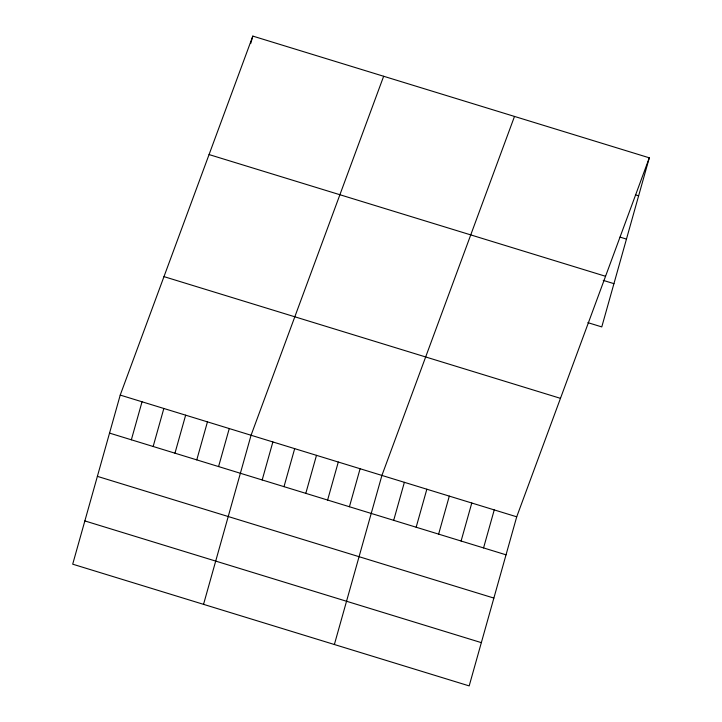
<?xml version="1.0" encoding="UTF-8"?>
<svg xmlns="http://www.w3.org/2000/svg" width="722" height="722" viewBox="0 0 722 722"><rect width="100%" height="100%" fill="white"/><g stroke="black" fill="none" stroke-linecap="round" stroke-linejoin="round"><path stroke-width="1.08" d="M120.222 395.087L72.696 564.18L469.183 685.9L516.717 516.808L649.304 157.82L252.817 36.1L120.222 395.087L516.717 516.808M131.35 439.797L142.035 401.784M250.733 43.491L252.817 36.1M153.154 446.494L163.84 408.481M174.959 453.19L185.644 415.177M196.772 459.878L207.449 421.865M218.576 466.574L229.262 428.561M203.541 604.35L251.066 435.258L383.653 76.27M262.185 479.968L272.871 441.954M283.999 486.664L294.684 448.642M305.803 493.352L316.489 455.338M327.608 500.048L338.293 462.035M349.421 506.745L360.107 468.731M334.376 644.511L381.911 475.428L514.497 116.432M393.689 520.336L404.374 482.323M416.161 527.231L426.846 489.218M438.624 534.127L449.31 496.113M461.096 541.031L471.782 503.017M483.559 547.926L494.245 509.912M649.304 157.82L601.778 326.913L587.87 322.644M635.414 194.85L638.618 195.833M620.045 237.114L626.461 239.09M209.055 154.562L605.55 276.282M603.231 280.371L613.935 283.656M163.975 276.625L560.471 398.345M109.536 433.101L506.032 554.821M97.38 476.358L493.875 598.078M84.853 520.923L481.348 642.643"/></g></svg>
